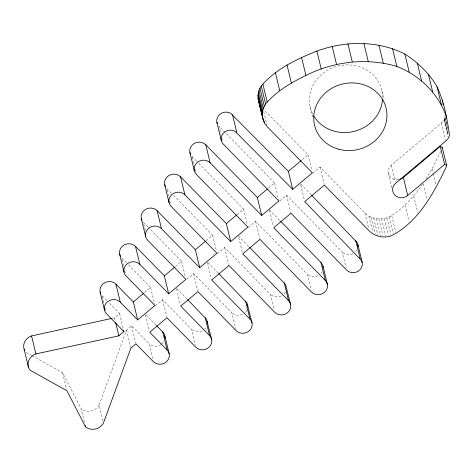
<?xml version="1.0" encoding="UTF-8"?>
<svg xmlns="http://www.w3.org/2000/svg" width="473" height="473" viewBox="0 0 473 473"><rect width="100%" height="100%" fill="white"/><g stroke="black" fill="none" stroke-linecap="round" stroke-linejoin="round"><path stroke-width="0.35" stroke-dasharray="2.37 1.77" d="M398.52 179.663A9.182 8.402 -13.6 0 1 389.019 175.111A9.182 8.402 -13.6 0 1 391.348 165.201L441.475 122.974L444.318 119.616L444.992 116.151M102.984 420.893L99.129 404.959L126.539 330.083L131.583 325.838L148.977 343.605L152.826 359.533M425.954 178.8L432.18 168.755L441.256 150.118M312.712 173.224L320.008 167.075L364.931 212.968C369.933 217.97 377.407 219.945 384.271 218.526C387.765 217.787 391.076 216.256 393.891 214.044C405.213 206.027 414.614 195.733 422.407 184.299M112.361 318.288L114.525 317.815L119.568 313.564L108.825 302.59M144.46 292.592L150.568 287.442L128.419 264.815M175.459 266.47L181.573 261.321L148.516 227.554M205.909 240.822L212.572 235.199L173.443 195.231M236.908 214.701L243.577 209.084L197.152 161.654M268.469 188.106L274.582 182.956L218.928 126.108L220.938 134.421M302.383 159.531L307.994 154.807L264.1 109.973M155.363 305.8L162.582 299.716L191.429 329.178L195.284 345.113M186.918 279.212L193.587 273.595L231.805 312.641L235.66 328.569M217.367 253.558L224.586 247.474L270.408 294.283L274.098 309.519M248.366 227.436L255.591 221.352L307.172 274.044L311.027 289.973M279.927 200.848L286.591 195.231L342.245 252.079L346.1 268.008M26.263 352.486L31.36 355.329M31.998 355.684L62.596 372.765L81.19 408.879L84.708 423.424M269.368 209.74L280.199 220.808M191.991 156.386L196.632 161.127M248.662 246.38L238.368 235.861L242.389 252.487M171.386 193.126L166.75 188.39L168.595 196.011M207.878 262.515L218.213 273.063M147.996 227.028L143.349 222.28L145.359 230.588M176.878 288.631L187.178 299.155M126.362 262.71L121.727 257.98L123.737 266.287M145.873 314.752L156.102 325.205M102.174 295.796L106.774 300.497M311.145 194.716L300.373 183.625L304.393 200.245M444.992 116.855L447.003 125.168M444.927 117.558L447.606 128.644M444.791 118.262L448.144 132.109M444.585 118.948L448.102 133.492M444.318 119.616L448.173 135.544M443.981 120.26L448.008 136.886M441.475 122.974L445.495 139.594M432.18 168.755L433.185 172.911M433.351 173.603L436.201 185.375M423.4 183.885L427.255 199.813M413.709 195.893L417.73 212.513M381.912 90.875L384.088 99.88M405.036 205.087L409.056 221.713M391.348 165.201L395.369 181.827M388.38 173.295L392.07 188.532M391.721 215.576L395.741 232.202M389.368 216.853L393.388 233.473M386.873 217.84L390.893 234.46M384.271 218.526L388.292 235.152M381.61 218.904L385.802 236.222M378.932 218.964L382.953 235.589M376.283 218.709L380.469 236.021M373.705 218.136L377.892 235.448M371.24 217.261L375.26 233.881M368.934 216.09L372.789 232.024M364.931 212.968L368.786 228.902M310.052 106.567L312.73 117.653M320.008 167.075L324.194 184.393M307.994 154.807L311.849 170.735M286.591 195.231L290.783 212.543M263.739 111.687L266.92 124.842M274.582 182.956L278.603 199.576M269.539 210.438L273.388 226.366M255.591 221.352L259.778 238.664M243.577 209.084L247.432 225.012M221.772 137.885L222.612 141.344M224.586 247.474L228.778 264.785M212.572 235.199L216.427 251.133M192.162 157.077L193.835 164.007M195.178 169.547L195.846 172.314M207.529 262.675L211.555 279.301M193.587 273.595L197.773 290.907M169.766 200.859L170.605 204.324M181.573 261.321L185.428 277.255M176.53 288.796L180.55 305.422M162.582 299.716L166.774 317.028M150.568 287.442L154.588 304.068M145.524 314.917L149.379 330.846M124.742 270.444L125.576 273.908M131.583 325.838L135.769 343.15M126.539 330.083L130.725 347.401M119.568 313.564L123.423 329.492M114.525 317.815L115.53 321.971M102.339 296.488L104.184 304.104M105.189 308.26L106.023 311.725M62.596 372.765L66.616 389.385M357.068 249.762A9.028 8.26 -13.6 0 1 355.353 252.02M352.97 253.676A9.028 8.26 -13.6 0 1 342.245 252.079M322.249 271.691A9.182 8.402 -13.6 0 1 320.919 273.565M318.081 275.67A9.182 8.402 -13.6 0 1 307.172 274.044M285.485 291.924A9.182 8.402 -13.6 0 1 283.741 294.224M281.317 295.909A9.182 8.402 -13.6 0 1 270.408 294.283M246.882 310.282A9.182 8.402 -13.6 0 1 245.138 312.576M242.714 314.261A9.182 8.402 -13.6 0 1 231.805 312.641M205.903 327.801A9.182 8.402 -13.6 0 1 204.762 329.119M202.338 330.804A9.182 8.402 -13.6 0 1 191.429 329.178M163.451 342.227A9.182 8.402 -13.6 0 1 161.872 343.936M160.921 344.64A9.182 8.402 -13.6 0 1 148.977 343.605M99.129 404.959A11.476 10.501 -13.6 0 1 81.19 408.879M312.754 114.17A36.782 33.654 -13.6 0 1 338.165 65.989A36.782 33.654 -13.6 0 1 382.592 97.456"/><path stroke-width="0.71" d="M442.137 148.309L442.243 147.34L440.257 146.388L403.357 177.476A9.182 8.402 -13.6 0 1 399.691 179.409M442.243 147.34L446.601 165.349L446.494 166.319C433.96 192.836 418.457 222.014 391.23 235.844C383.733 238.351 374.929 236.654 369.289 230.978L324.36 185.085L304.73 201.628L361.449 260.428A9.028 8.26 -13.6 0 1 358.351 271.106A9.028 8.26 -13.6 0 1 346.603 270.089L290.948 213.24L273.725 227.75L325.312 280.442L326.63 282.227L327.393 284.291A9.182 8.402 -13.6 0 1 322.438 293.68A9.182 8.402 -13.6 0 1 311.53 292.054L259.949 239.362L242.72 253.871L288.548 300.68L289.866 302.466L290.629 304.523A9.182 8.402 -13.6 0 1 285.674 313.912A9.182 8.402 -13.6 0 1 274.766 312.286L228.944 265.477L211.721 279.992L249.945 319.039L251.264 320.824L252.026 322.882L252.174 325.075A9.182 8.402 -13.6 0 1 245.966 332.732A9.182 8.402 -13.6 0 1 236.163 330.645L197.939 291.599L180.716 306.114L209.563 335.582L210.881 337.367L211.644 339.425L211.792 341.618A9.182 8.402 -13.6 0 1 205.589 349.275A9.182 8.402 -13.6 0 1 195.787 347.188L166.939 317.72L149.716 332.235L167.111 350.002A9.182 8.402 -13.6 0 1 169.34 356.045L168.867 358.221A9.182 8.402 -13.6 0 1 153.335 361.614L135.934 343.841L130.891 348.093L103.486 422.968A11.476 10.501 -13.6 0 1 85.542 426.888L66.947 390.769L29.982 370.134A11.476 10.501 -13.6 0 1 35.907 353.946L31.549 335.936L111.64 318.447M35.907 353.946L118.883 335.824L123.926 331.573L106.526 313.8A9.182 8.402 -13.6 0 1 111.663 299.781L114.04 299.557A9.182 8.402 -13.6 0 1 120.308 302.194L137.702 319.961L154.925 305.452L126.078 275.984A9.182 8.402 -13.6 0 1 124.783 266.731A9.182 8.402 -13.6 0 1 133.593 261.735L135.934 262.083L138.069 262.988L139.86 264.377L168.707 293.839L185.93 279.33L147.706 240.284A9.182 8.402 -13.6 0 1 146.411 231.031A9.182 8.402 -13.6 0 1 155.221 226.035L157.556 226.384L159.697 227.288L161.482 228.678L199.707 267.718L216.93 253.209L171.108 206.399A9.182 8.402 -13.6 0 1 170.41 196.171A9.182 8.402 -13.6 0 1 180.958 192.499L183.098 193.398L184.89 194.793L230.712 241.597L247.935 227.087L196.348 174.395A9.182 8.402 -13.6 0 1 195.651 164.166A9.182 8.402 -13.6 0 1 206.204 160.495L208.339 161.394L210.13 162.783L261.711 215.481L278.94 200.966L223.28 144.117A9.028 8.26 -13.6 0 1 223.315 133.173A9.028 8.26 -13.6 0 1 235.075 131.334L292.716 189.36L312.351 172.816L267.422 126.924L264.46 122.927L263.426 120.686L258.37 100.317C257.282 95.392 258.441 90.13 261.25 85.98C275.706 69.005 296.547 59.137 316.904 51.09C344.923 40.666 377.862 40.371 404.835 54.017C417.884 62.377 429.224 73.303 437.052 86.754C443.976 101.441 446.855 117.523 449.279 133.457C449.811 136.425 448.114 139.204 445.832 140.978L395.706 183.211A9.182 8.402 -13.6 0 0 394.819 195.148A9.182 8.402 -13.6 0 0 407.714 195.479L444.614 164.397L440.257 146.388M262.722 118.327C261.64 113.402 262.799 108.14 265.607 103.983C276.267 91.159 291.155 82.71 305.93 75.449C333.897 61.372 366.687 57.464 396.841 66.433C419.811 75.278 439.246 94.322 446.737 117.984M137.702 319.961L133.345 301.957L143.349 293.532M168.707 293.839L164.35 275.836L174.904 266.938M199.707 267.718L195.349 249.714L205.353 241.289M230.712 241.597L226.354 223.593L236.352 215.168M261.711 215.481L257.353 197.472L267.357 189.046M292.716 189.36L288.359 171.35L301.26 160.477M444.614 164.397L446.601 165.349M288.359 171.35L230.718 113.325A9.028 8.26 -13.6 0 0 220.093 114.129A9.028 8.26 -13.6 0 0 217.314 123.701M257.353 197.472L205.773 144.779L203.981 143.39L201.847 142.485A9.182 8.402 -13.6 0 0 192.298 144.975A9.182 8.402 -13.6 0 0 190.353 153.938M226.354 223.593L180.532 176.784L178.741 175.394L176.606 174.496A9.182 8.402 -13.6 0 0 166.786 177.263A9.182 8.402 -13.6 0 0 165.432 186.604M195.349 249.714L157.131 210.668L155.339 209.279L153.205 208.38L150.863 208.031A9.182 8.402 -13.6 0 0 142.03 220.489M164.35 275.836L135.503 246.368L133.711 244.979L131.577 244.08L129.235 243.731A9.182 8.402 -13.6 0 0 120.402 256.189M280.72 221.334L320.954 262.438L322.273 264.224L323.035 266.281L327.393 284.291M249.691 247.432L285.509 284.456L290.629 304.523M218.727 273.595L246.906 302.815L252.026 322.882M187.692 299.681L206.53 319.358L211.644 339.425M100.85 294.011A9.182 8.402 -13.6 0 1 107.306 281.778L109.689 281.547A9.182 8.402 -13.6 0 1 115.95 284.184L133.345 301.957M156.616 325.726L162.753 331.999A9.182 8.402 -13.6 0 1 164.982 338.035M311.66 195.243L357.091 242.424A9.028 8.26 -13.6 0 1 357.99 246.604M258.37 100.317L258.897 102.085M437.052 86.754L441.41 104.764M428.367 74.09L432.718 92.099M417.281 63.039L421.638 81.043M404.835 54.017L409.186 72.026M392.484 48.429L396.841 66.433M378.979 45.266L383.337 63.27M403.357 177.476L407.714 195.479M363.956 43.705L368.313 61.715M347.903 43.794L352.261 61.797M332.158 46.271L336.516 64.275M316.904 51.09L321.262 69.093M357.842 244.446L362.2 262.456M355.797 240.668L360.154 258.672M301.573 57.446L305.93 75.449M287.034 65.02L291.386 83.023M275.375 72.641L279.732 90.65M320.954 262.438L325.312 280.442M262.84 83.928L267.198 101.937M261.25 85.98L265.607 103.983M259.949 88.185L264.306 106.194M258.962 90.52L263.319 108.53M258.299 92.945L262.657 110.948M257.98 95.41L262.338 113.419M263.958 120.852L264.46 122.927M258.004 97.881L262.355 115.891M259.074 102.676L263.426 120.686M284.19 282.671L288.548 300.68M232.474 114.697L236.831 132.7M216.882 122.33L221.24 140.333M245.588 301.029L249.945 319.039M205.773 144.779L210.13 162.783M189.91 152.543L194.267 170.546M180.532 176.784L184.89 194.793M205.205 317.572L209.563 335.582M164.669 184.547L169.027 202.556M157.131 210.668L161.482 228.678M141.267 218.431L145.625 236.441M164.835 335.842L169.192 353.851M162.753 331.999L167.111 350.002M135.503 246.368L139.86 264.377M119.645 254.131L123.997 272.141M115.95 284.184L120.308 302.194M123.589 330.189L123.926 331.573M115.696 322.663L118.883 335.824M100.093 291.947L104.45 309.957M85.211 425.499L85.542 426.888M24.117 349.251L28.475 367.255M442.379 99.974L442.728 102.109M442.965 103.534L443.195 104.953M247.669 304.878L247.781 306.522M207.286 321.415L207.357 322.42M207.393 322.923L207.44 323.609M323.035 266.281A9.182 8.402 -13.6 0 1 323.201 267.742M24.75 350.747A11.476 10.501 -13.6 0 1 31.549 335.936M382.509 99.661A36.782 33.654 -13.6 0 1 353.733 131.47A36.782 33.654 -13.6 0 1 313.765 115.997M338.467 149.155A36.782 33.654 -13.6 0 0 386.27 108.885A36.782 33.654 -13.6 0 0 326.275 92.152A36.782 33.654 -13.6 0 0 338.467 149.155"/></g></svg>
